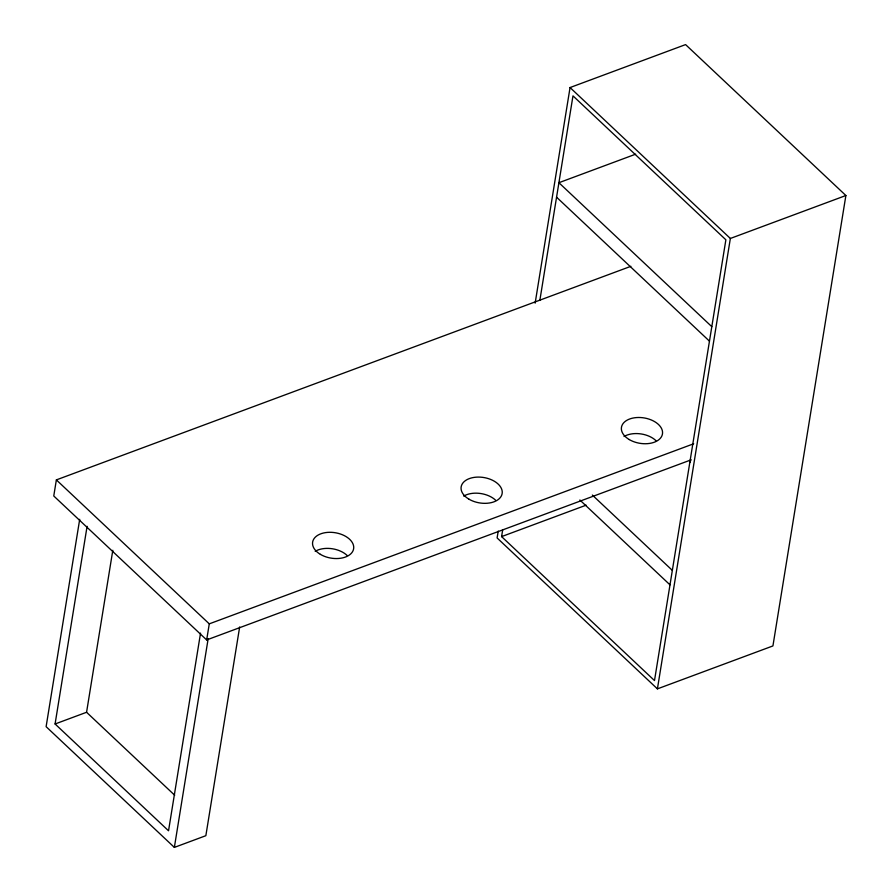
<?xml version="1.0" encoding="UTF-8"?>
<svg xmlns="http://www.w3.org/2000/svg" width="892" height="892" viewBox="0 0 892 892"><rect width="100%" height="100%" fill="white"/><g stroke="black" fill="none" stroke-linecap="round" stroke-linejoin="round"><path stroke-width="1.34" d="M630.867 266.318L56.363 479.896L53.765 495.985L206.665 639.943L691.077 459.859M79.7 519.311L46.116 726.668L174.364 847.4L205.851 835.692L239.658 626.964M200.544 633.119L168.532 830.787L55.081 723.981L87.093 526.313M174.698 795.24L86.569 712.273L112.805 550.297M206.665 639.943L209.274 623.854L56.363 479.896M174.364 847.4L208.17 638.672M498.227 531.086L497.112 537.954L657.415 688.869L772.929 645.931L845.884 195.515L685.58 44.6L570.055 87.55L535.144 303.135M539.838 300.437L572.976 95.857L725.876 239.803L654.494 680.563L501.594 536.605L502.698 529.748M690.263 462.101L690.653 459.692M657.415 688.869L730.358 238.465L570.055 87.55M635.65 154.182L558.905 182.715L711.816 326.673M730.358 238.465L845.884 195.515M209.274 623.854L693.686 443.77M501.594 536.605L586.144 505.173M55.081 723.981L86.569 712.273M556.563 197.188L709.463 341.145M592.344 495.06L672.345 570.378M579.878 499.999L669.992 584.851M463.728 496.108A20.761 12.867 9.2 0 1 495.551 500.156M315.21 551.323A20.761 12.867 9.2 0 1 347.033 555.37M624.043 436.511A20.761 12.867 9.2 0 1 655.865 440.559M468.902 499.141A20.761 12.867 9.2 0 0 502.04 494.079A20.761 12.867 9.2 0 0 474.009 477.41A20.761 12.867 9.2 0 0 468.902 499.141M320.384 554.356A20.761 12.867 9.2 0 0 353.522 549.294A20.761 12.867 9.2 0 0 325.491 532.624A20.761 12.867 9.2 0 0 320.384 554.356M629.217 439.544A20.761 12.867 9.2 0 0 662.355 434.482A20.761 12.867 9.2 0 0 634.323 417.813A20.761 12.867 9.2 0 0 629.217 439.544"/></g></svg>
